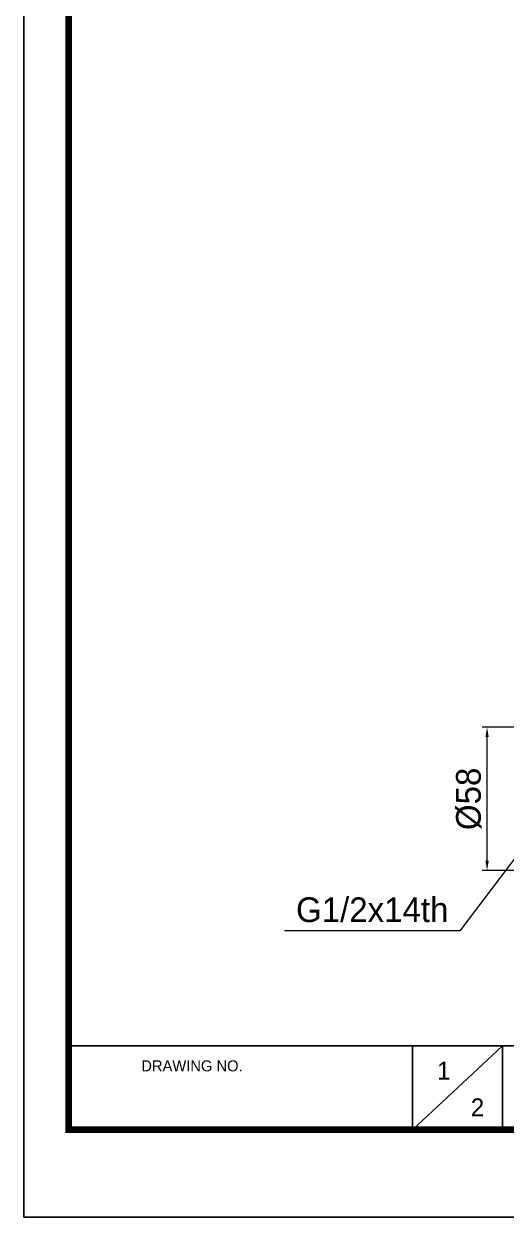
# Model space of a CAD drawing. Extents: x 0 to 1128, y 0 to 827.
# Drawn here: x 0 to 195.3, y 0 to 482.9 of the extents above; entities that cross this region are included whole.
import ezdxf

# ---------------------------------------------------------------- set-up
doc = ezdxf.new("R2010")
doc.units = 0
doc.header["$LTSCALE"] = 10
doc.header["$MEASUREMENT"] = 0
doc.header["$PDMODE"] = 3
doc.header["$PDSIZE"] = -10
doc.layers.get('0').update_dxf_attribs({"linetype": 'CONTINUOUS'})
doc.layers.get('DEFPOINTS').update_dxf_attribs({"linetype": 'CONTINUOUS'})
doc.styles.add('Daelim Dimension', font='')
doc.styles.add('DLB3013-CR2S_시공도$0$Daelim Dimension', font='H2GTRE.TTF')
doc.styles.get('Daelim Dimension').set_extended_font_data('나눔고딕')
doc.dimstyles.new('DLB3013-CR2S_시공도$0$DEFAULT', dxfattribs={"dimscale": 2, "dimtxt": 2, "dimasz": 2, "dimexe": 0, "dimexo": 2, "dimgap": 1, "dimtad": 1, "dimdec": 1, "dimzin": 9, "dimdsep": 46, "dimtxsty": 'DLB3013-CR2S_시공도$0$Daelim Dimension', "dimcen": 0.5, "dimclrd": 252, "dimclre": 252, "dimclrt": 3, "dimadec": 1, "dimazin": 0, "dimtfac": 1, "dimtdec": 1, "dimtix": 1, "dimtmove": 0, "dimatfit": 3, "dimfxl": 1, "dimtolj": 1, "dimtzin": 1, "dimlwd": 9, "dimlwe": 9, "dimarcsym": 0})

# ---------------------------------------------------------------- blocks, each defined once
blk = doc.blocks.new('*D6')
at = {"color": 5, "lineweight": 9, "ltscale": 0.5, "transparency": 16777216}
for p, q in [((212.26, 198.26), (185.57, 198.26)), ((187.57, 144.26), (187.57, 194.26)), ((212.26, 140.26), (185.57, 140.26))]:
    blk.add_line(p, q, dxfattribs=at)
at = {"color": 5, "ltscale": 0.5, "transparency": 16777216}
for points in [[(186.91, 194.26), (188.24, 194.26), (187.57, 198.26)], [(186.91, 144.26), (188.24, 144.26), (187.57, 140.26)]]:
    blk.add_solid(points, dxfattribs=at)
at = {"layer": 'DEFPOINTS', "color": 0, "ltscale": 0.5, "transparency": 16777216}
for p in [(187.57, 198.26), (216.26, 198.26), (216.26, 140.26)]:
    blk.add_point(p, dxfattribs=at)
at = {"color": 7, "ltscale": 0.5, "transparency": 16777216, "insert": (180.2, 169.26), "char_height": 10, "attachment_point": 5, "rotation": 90, "style": 'Daelim Dimension'}
blk.add_mtext('\\A1;%%C58', dxfattribs=at)

msp = doc.modelspace()

# ---------------------------------------------------------------- linework, layer by layer
at = {"color": 5}
msp.add_line((18.14, 69.28), (926.74, 69.28), dxfattribs=at)
at = {"color": 5, "ltscale": 40}
for p, q in [((157.42, 69.28), (157.42, 35.27)), ((157.42, 69.28), (157.42, 35.27)), ((193.81, 69.28), (157.42, 35.27)), ((193.81, 69.28), (157.42, 35.27)), ((193.81, 69.28), (193.81, 35.27)), ((193.81, 69.28), (193.81, 35.27))]:
    msp.add_line(p, q, dxfattribs=at)
at = {"ltscale": 0.5}
msp.add_lwpolyline([(0, 0), (1128.4, 0), (1128.4, 826.8), (0, 826.8)], close=True, dxfattribs=at)
at = {"color": 5, "linetype": 'ByBlock', "lineweight": 200, "const_width": 2.6}
msp.add_lwpolyline([(18.14, 35.4), (1110.14, 35.4), (1110.14, 807.6), (18.14, 807.6)], close=True, dxfattribs=at)

# ---------------------------------------------------------------- texts
at = {"color": 5, "ltscale": 40, "style": 'Daelim Dimension'}
msp.add_text('DRAWING NO.', height=4.453, dxfattribs=at).set_placement((47.56, 58.99))
at = {"color": 7, "insert": (141.07, 124.34), "char_height": 10, "attachment_point": 5, "style": 'Daelim Dimension'}
msp.add_mtext('G1/2x14th', dxfattribs=at)
at = {"char_height": 7.29, "width": 10.17, "attachment_point": 1, "style": 'Daelim Dimension'}
for s, insert in [('1', (167.32, 62.9)), ('2', (180.99, 48.05))]:
    msp.add_mtext(s, dxfattribs=dict(at, insert=insert))

# ---------------------------------------------------------------- dimensions: what is measured, and where the dimension line sits
at = {"color": 5, "ltscale": 0.5}
dim = msp.add_linear_dim(base=(187.57, 198.26), p1=(216.26, 140.26), p2=(216.26, 198.26), angle=90, text='%%C<>', dimstyle='DLB3013-CR2S_시공도$0$DEFAULT', override={"dimtxt": 5, "dimexe": 1, "dimdec": 0, "dimtxsty": 'Daelim Dimension', "dimclrd": 5, "dimclre": 5, "dimclrt": 7}, dxfattribs=at)
dim.commit()
dim.dimension.update_dxf_attribs({"geometry": '*D6', "text_midpoint": (180.2, 169.26)})

# ---------------------------------------------------------------- leaders
msp.add_leader([(208.75, 158.4), (176.5, 115.92), (105.59, 115.92)], dimstyle='DLB3013-CR2S_시공도$0$DEFAULT', override={"dimtxt": 5, "dimexe": 1, "dimdec": 0, "dimclrd": 5, "dimclre": 5, "dimclrt": 7}, dxfattribs=at)

doc.saveas('drawing.dxf')
